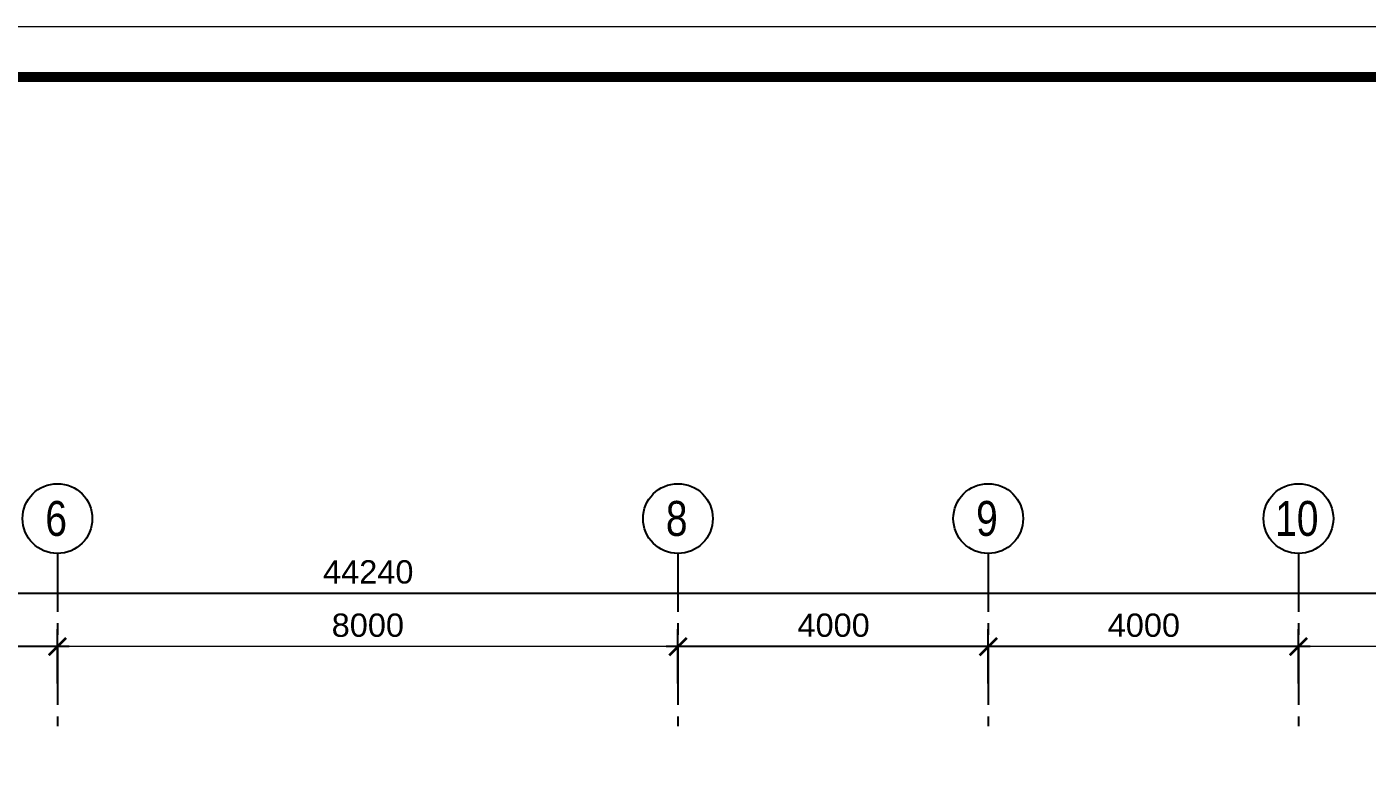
# Model space of a CAD drawing. Header units: millimetres. Extents: x 526420 to 928802, y 401925 to 509768.
# Drawn here: x 549861 to 567142, y 433536 to 443312 of the extents above; entities that cross this region are included whole.
import ezdxf

# ---------------------------------------------------------------- set-up
doc = ezdxf.new("R2010")
doc.units = ezdxf.units.MM
doc.header["$LTSCALE"] = 3000
doc.header["$MEASUREMENT"] = 0
doc.linetypes.add('CENTER', pattern=[2, 1.25, -0.25, 0.25, -0.25])
doc.layers.get('0').update_dxf_attribs({"linetype": 'CONTINUOUS'})
doc.layers.add('A', color=7, linetype='CONTINUOUS')
doc.styles.add('Arial', font='ARIAL.TTF')

msp = doc.modelspace()

# ---------------------------------------------------------------- linework, layer by layer
at = {"color": 0, "linetype": 'CENTER', "ltscale": 0.2}
for p, q in [((550256, 436523), (550256, 434299)), ((558256, 436523), (558256, 434299)), ((562256, 436523), (562256, 434299)), ((566256, 436523), (566256, 434299))]:
    msp.add_line(p, q, dxfattribs=at)
at = {"color": 0, "ltscale": 0.7}
for p, q in [((532106, 436010), (576406, 436010)), ((550256, 434848), (550256, 435548)), ((558256, 434848), (558256, 435548)), ((562256, 434848), (562256, 435548)), ((562256, 434848), (562256, 435548)), ((566256, 434848), (566256, 435548)), ((550406, 435323), (546106, 435323)), ((562406, 435323), (558106, 435323)), ((566406, 435323), (562106, 435323))]:
    msp.add_line(p, q, dxfattribs=at)
at = {"color": 0, "lineweight": 13, "ltscale": 0.7}
for p, q in [((550256, 434848), (550256, 435548)), ((558256, 434848), (558256, 435548)), ((566256, 434848), (566256, 435548))]:
    msp.add_line(p, q, dxfattribs=at)
at = {"color": 0, "lineweight": 5, "ltscale": 0.7}
for p, q in [((558406, 435323), (550106, 435323)), ((570406, 435323), (566106, 435323))]:
    msp.add_line(p, q, dxfattribs=at)
at = {"color": 0, "linetype": 'ByBlock', "const_width": 33.8}
for points in [[(550144, 435210), (550369, 435435)], [(550369, 435435), (550144, 435210)], [(558144, 435210), (558369, 435435)], [(558369, 435435), (558144, 435210)], [(562144, 435210), (562369, 435435)], [(562369, 435435), (562144, 435210)], [(566144, 435210), (566369, 435435)], [(566369, 435435), (566144, 435210)]]:
    msp.add_lwpolyline(points, dxfattribs=at)
at = {"color": 0, "ltscale": 5}
for centre in [(550256, 436973), (558256, 436973), (562256, 436973), (566256, 436973)]:
    msp.add_circle(centre, 450, dxfattribs=at)
at = {"layer": 'A', "linetype": 'ByBlock', "lineweight": 0}
for points in [[(581843, 443312), (526420, 443312), (526420, 403742), (581843, 403742)], [(527064, 404387), (581198, 404387), (581198, 442667), (527064, 442667)]]:
    msp.add_lwpolyline(points, close=True, dxfattribs=at)
at = {"layer": 'A', "linetype": 'ByBlock', "lineweight": 0, "const_width": 129}
msp.add_lwpolyline([(527064, 404387), (581198, 404387), (581198, 442667), (527064, 442667)], close=True, dxfattribs=at)

# ---------------------------------------------------------------- texts
at = {"color": 0, "style": 'Arial', "width": 0.8}
for s, p in [('6', (550100, 436750)), ('8', (558100, 436750)), ('9', (562100, 436750)), ('10', (565955, 436750))]:
    msp.add_text(s, height=450, dxfattribs=at).set_placement(p)
at = {"color": 0, "style": 'Arial'}
for s, p in [('44240', (553681, 436136)), ('8000', (553792, 435449)), ('4000', (559797, 435449)), ('4000', (563797, 435449))]:
    msp.add_text(s, height=300, dxfattribs=at).set_placement(p)

doc.saveas('drawing.dxf')
